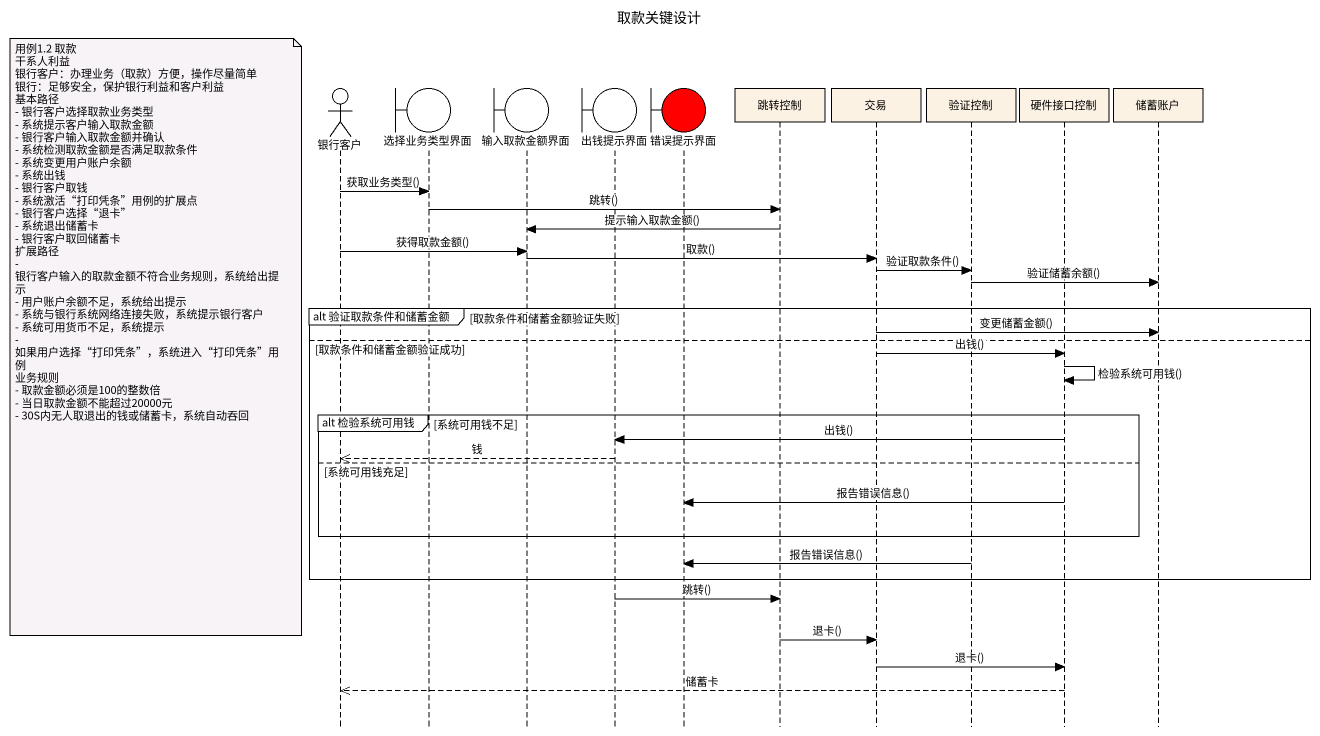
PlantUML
@startuml
title 取款关键设计
hide footbox
actor 银行客户
boundary 选择业务类型界面
boundary 输入取款金额界面
boundary 出钱提示界面
boundary 错误提示界面 #FF0000
participant 跳转控制
participant 交易
participant 验证控制
participant 硬件接口控制
participant 储蓄账户

银行客户 -> 选择业务类型界面 : 获取业务类型()
选择业务类型界面 -> 跳转控制 : 跳转()
跳转控制 -> 输入取款金额界面 : 提示输入取款金额()
银行客户 -> 输入取款金额界面 : 获得取款金额()
输入取款金额界面 -> 交易 : 取款()
交易 -> 验证控制 : 验证取款条件()
验证控制 -> 储蓄账户 : 验证储蓄余额()
group alt 验证取款条件和储蓄金额 [取款条件和储蓄金额验证失败]
  交易 -> 储蓄账户 : 变更储蓄金额()
  note left of 银行客户
    用例1.2 取款
    干系人利益
    银行客户：办理业务（取款）方便，操作尽量简单
    银行：足够安全，保护银行利益和客户利益
    基本路径
    - 银行客户选择取款业务类型
    - 系统提示客户输入取款金额
    - 银行客户输入取款金额并确认
    - 系统检测取款金额是否满足取款条件
    - 系统变更用户账户余额
    - 系统出钱
    - 银行客户取钱
    - 系统激活“打印凭条”用例的扩展点
    - 银行客户选择“退卡”
    - 系统退出储蓄卡
    - 银行客户取回储蓄卡
    扩展路径
    - 银行客户输入的取款金额不符合业务规则，系统给出提示
    - 用户账户余额不足，系统给出提示
    - 系统与银行系统网络连接失败，系统提示银行客户
    - 系统可用货币不足，系统提示
    - 如果用户选择“打印凭条”，系统进入“打印凭条”用例
    业务规则
    - 取款金额必须是100的整数倍
    - 当日取款金额不能超过20000元
    - 30S内无人取退出的钱或储蓄卡，系统自动吞回
  end note
else 取款条件和储蓄金额验证成功
  交易 -> 硬件接口控制 : 出钱()
  硬件接口控制 -> 硬件接口控制 : 检验系统可用钱()
  group alt 检验系统可用钱 [系统可用钱不足]
    硬件接口控制 -> 出钱提示界面 : 出钱()
    出钱提示界面 -->> 银行客户 : 钱
  else 系统可用钱充足
    硬件接口控制 -> 错误提示界面 : 报告错误信息()
  end
  验证控制 -> 错误提示界面 : 报告错误信息()
end
出钱提示界面 -> 跳转控制 : 跳转()
跳转控制 -> 交易 : 退卡()
交易 -> 硬件接口控制 : 退卡()
硬件接口控制 -->> 银行客户 : 储蓄卡
@enduml
